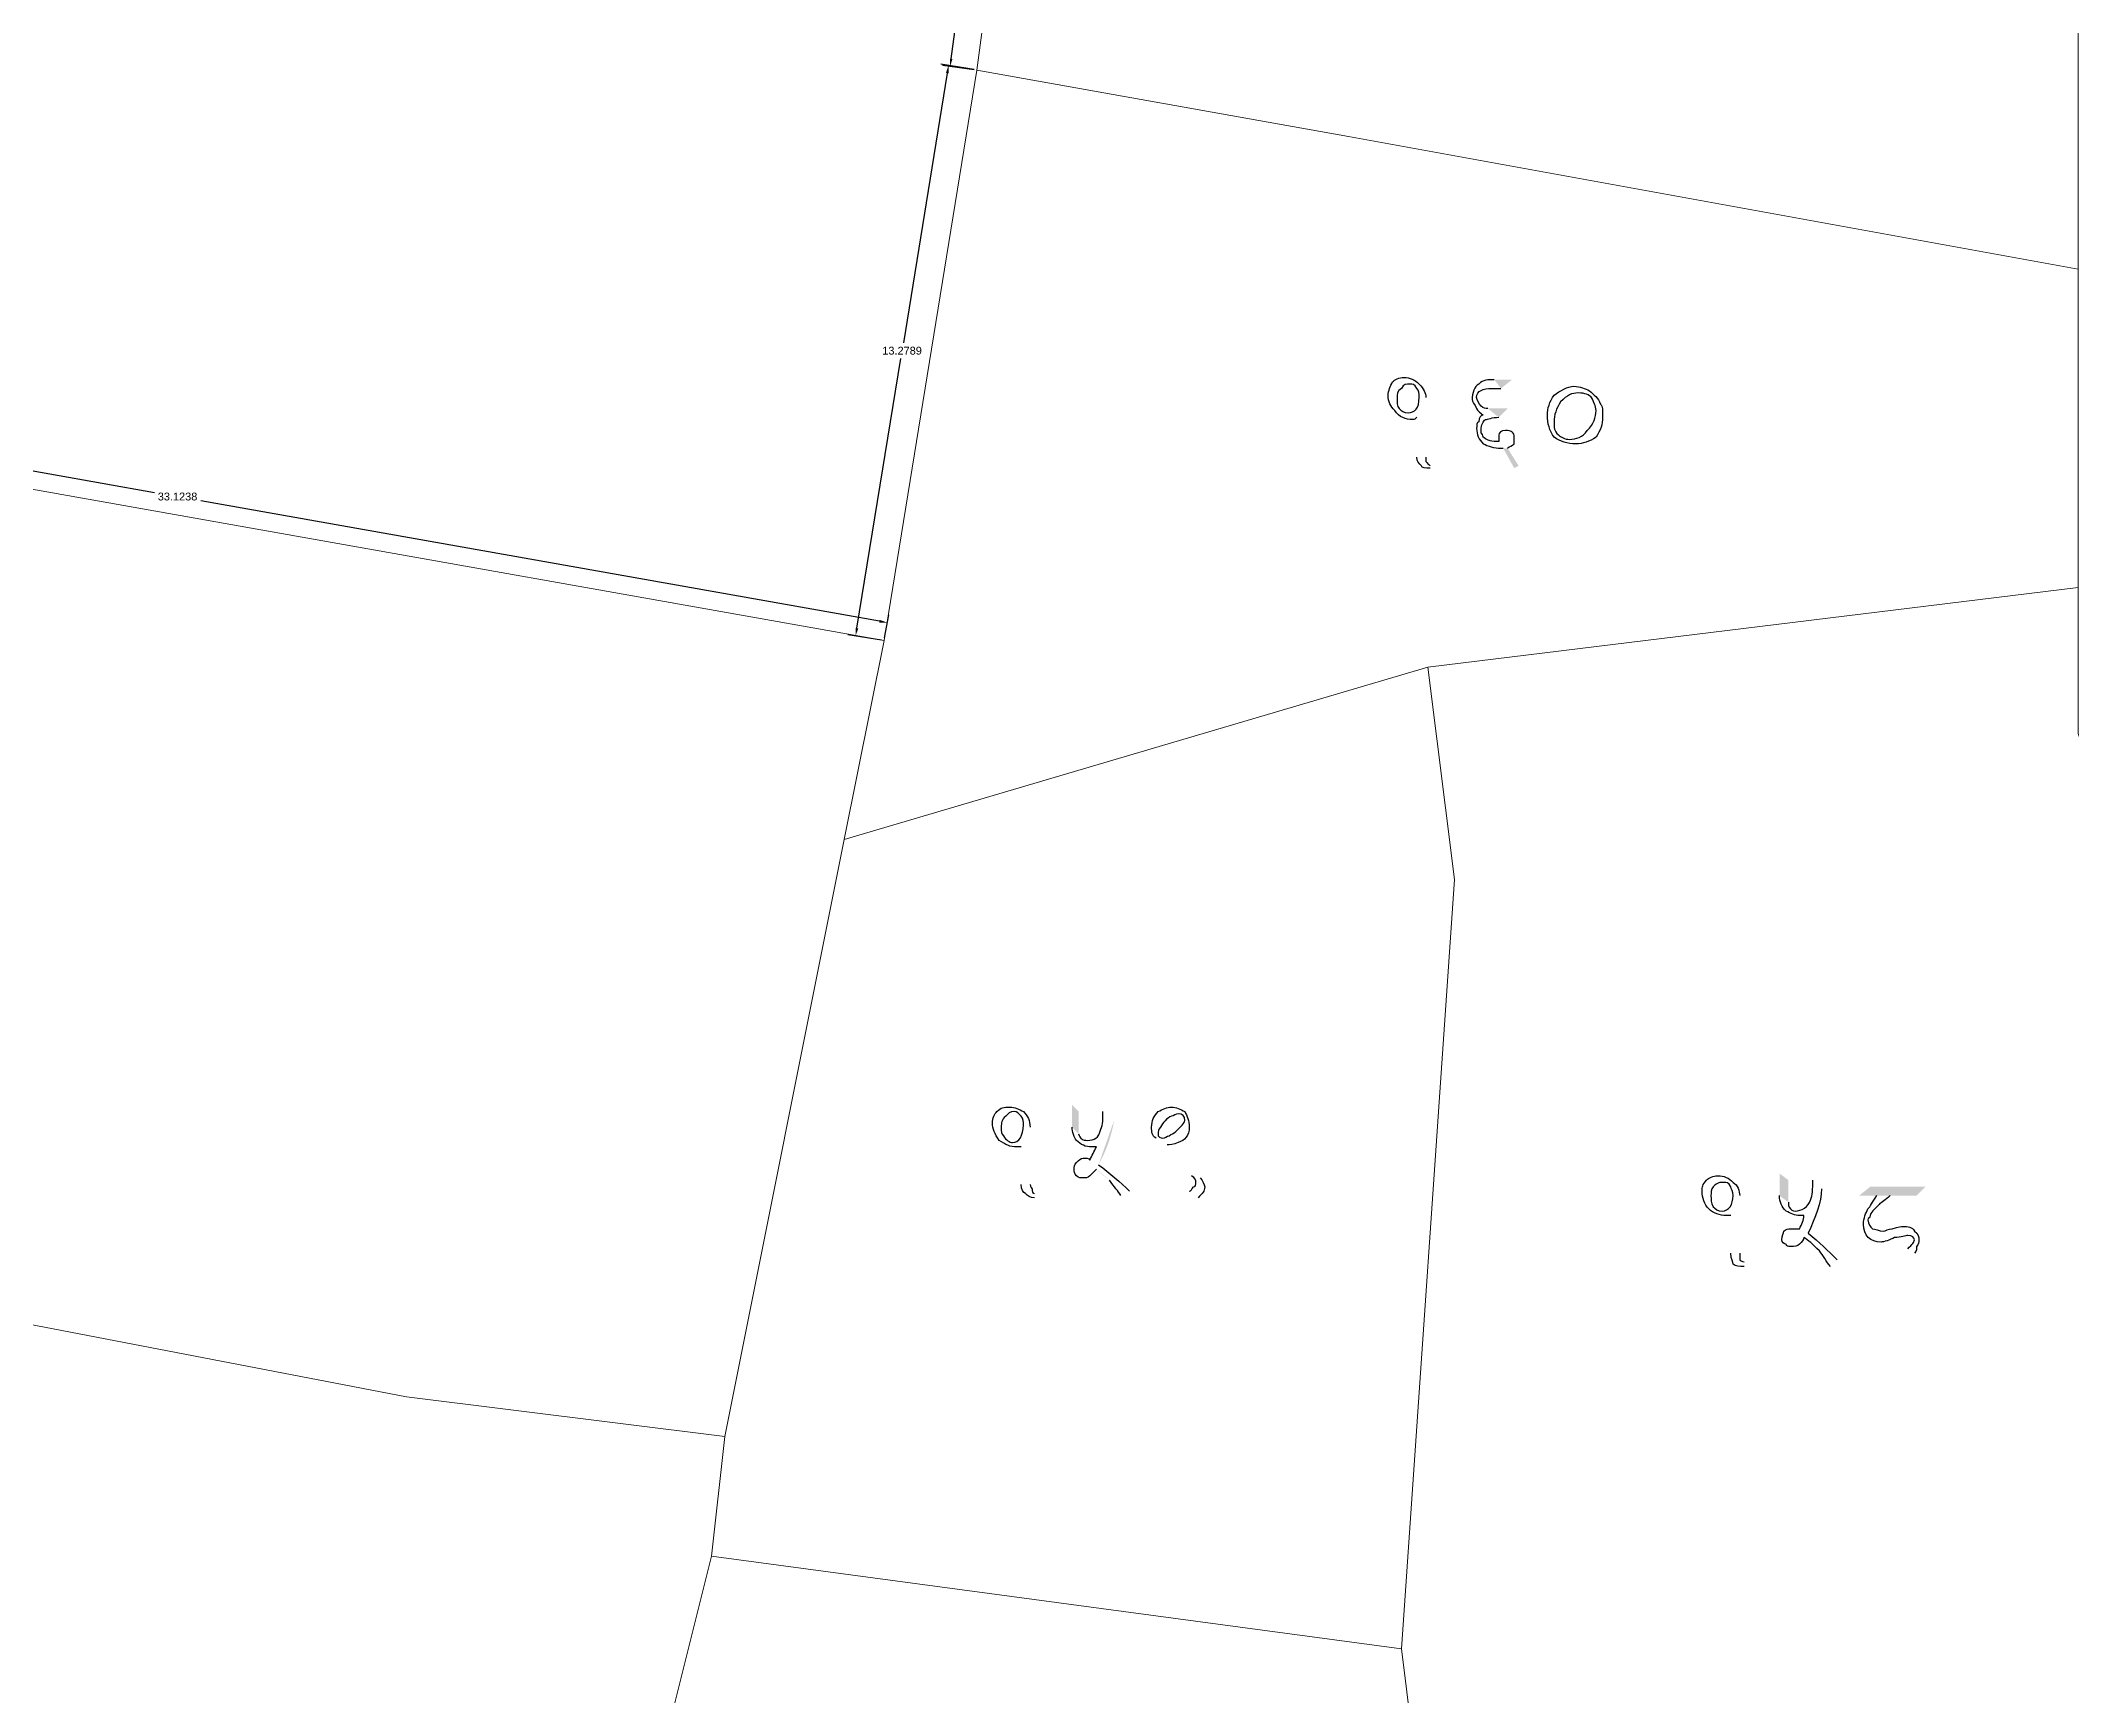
# Model space of a CAD drawing. Header units: metres. Extents: x 345912 to 349030, y 3061206 to 3061792.
# Drawn here: x 346035.41 to 346082.07, y 3061398.45 to 3061436.47 of the extents above; entities that cross this region are included whole.
import ezdxf

# ---------------------------------------------------------------- set-up
doc = ezdxf.new("R2010")
doc.units = ezdxf.units.M
doc.header["$MEASUREMENT"] = 0
doc.header["$PDMODE"] = 98
doc.header["$PDSIZE"] = 0.25
for name, color, linetype in [('Features', 5, 'Continuous'), ('PDF5_Geometry', 7, 'Continuous'), ('PDF5_Solid Fills', 7, 'Continuous')]:
    doc.layers.add(name, color=color, linetype=linetype)
doc.styles.get("Standard").update_dxf_attribs({"font": 'arial.ttf'})
doc.dimstyles.get("Standard").update_dxf_attribs({"dimtxt": 0.18, "dimasz": 0.18, "dimexe": 0.18, "dimexo": 0.0625, "dimgap": 0.09, "dimtad": 0, "dimtih": 1, "dimtoh": 1, "dimdec": 4, "dimzin": 0, "dimdsep": 46, "dimtxsty": 'Standard', "dimcen": 0.09, "dimadec": 0, "dimazin": 0, "dimtfac": 1, "dimtdec": 4, "dimtofl": 0, "dimtmove": 0, "dimatfit": 3, "dimfxl": 1, "dimtolj": 1, "dimtzin": 0, "dimarcsym": 0})

# ---------------------------------------------------------------- blocks, each defined once
blk = doc.blocks.new('*D47')
at = {"layer": 'Defpoints', "color": 0, "transparency": 16777216}
for p in [(346022.246, 3061428.888), (346022.172, 3061428.474), (346054.786, 3061422.683)]:
    blk.add_point(p, dxfattribs=at)
at = {"layer": 'Features', "color": 0, "lineweight": -2, "transparency": 16777216}
for p, q in [((346022.183, 3061428.536), (346022.277, 3061429.065)), ((346022.423, 3061428.856), (346038.019, 3061426.087)), ((346054.682, 3061423.128), (346039.086, 3061425.897)), ((346054.797, 3061422.745), (346054.891, 3061423.274))]:
    blk.add_line(p, q, dxfattribs=at)
at = {"layer": 'Features', "color": 0, "transparency": 16777216}
for points in [[(346022.428, 3061428.886), (346022.418, 3061428.827), (346022.246, 3061428.888)], [(346054.687, 3061423.158), (346054.677, 3061423.099), (346054.859, 3061423.097)]]:
    blk.add_solid(points, dxfattribs=at)
at = {"layer": 'Features', "color": 0, "transparency": 16777216, "insert": (346038.552, 3061425.992), "char_height": 0.18, "attachment_point": 5}
blk.add_mtext('\\A1;33.1238', dxfattribs=at)
blk = doc.blocks.new('*D48')
at = {"layer": 'Defpoints', "color": 0, "transparency": 16777216}
for p in [(346056.919, 3061435.79), (346054.132, 3061422.79), (346054.786, 3061422.683)]:
    blk.add_point(p, dxfattribs=at)
at = {"layer": 'Features', "color": 0, "lineweight": -2, "transparency": 16777216}
for p, q in [((346056.237, 3061435.718), (346055.229, 3061429.525)), ((346056.858, 3061435.8), (346056.088, 3061435.925)), ((346054.161, 3061422.967), (346055.169, 3061429.161)), ((346054.724, 3061422.693), (346053.955, 3061422.819))]:
    blk.add_line(p, q, dxfattribs=at)
at = {"layer": 'Features', "color": 0, "transparency": 16777216}
for points in [[(346056.207, 3061435.723), (346056.266, 3061435.714), (346056.266, 3061435.896)], [(346054.132, 3061422.972), (346054.191, 3061422.962), (346054.132, 3061422.79)]]:
    blk.add_solid(points, dxfattribs=at)
at = {"layer": 'Features', "color": 0, "transparency": 16777216, "insert": (346055.199, 3061429.343), "char_height": 0.18, "attachment_point": 5}
blk.add_mtext('\\A1;13.2789', dxfattribs=at)
blk = doc.blocks.new('*D49')
at = {"layer": 'Defpoints', "color": 0, "transparency": 16777216}
for p in [(346058.748, 3061449.506), (346056.303, 3061435.872), (346056.919, 3061435.79)]:
    blk.add_point(p, dxfattribs=at)
at = {"layer": 'Features', "color": 0, "lineweight": -2, "transparency": 16777216}
for p, q in [((346058.686, 3061449.514), (346057.953, 3061449.612)), ((346058.108, 3061449.409), (346057.242, 3061442.912)), ((346056.327, 3061436.05), (346057.193, 3061442.548)), ((346056.857, 3061435.798), (346056.125, 3061435.896))]:
    blk.add_line(p, q, dxfattribs=at)
at = {"layer": 'Features', "color": 0, "transparency": 16777216}
for points in [[(346058.078, 3061449.413), (346058.138, 3061449.405), (346058.132, 3061449.588)], [(346056.297, 3061436.054), (346056.357, 3061436.046), (346056.303, 3061435.872)]]:
    blk.add_solid(points, dxfattribs=at)
at = {"layer": 'Features', "color": 0, "transparency": 16777216, "insert": (346057.217, 3061442.73), "char_height": 0.18, "attachment_point": 5}
blk.add_mtext('\\A1;13.8374', dxfattribs=at)

msp = doc.modelspace()

# ---------------------------------------------------------------- hatches: boundary and pattern name
at = {"layer": 'PDF5_Solid Fills', "transparency": 33554559}
h = msp.add_hatch(color=256, dxfattribs=at)
h.paths.add_polyline_path([(346067.23174, 3061428.27124), (346067.23174, 3061426.89964)], flags=0)
h.paths.add_polyline_path([(346067.33334, 3061426.69644), (346067.33334, 3061426.64564)], flags=0)
h.paths.add_polyline_path([(346068.95894, 3061428.47444), (346069.21294, 3061428.67764), (346068.80654, 3061428.67764)], flags=0)
h.paths.add_polyline_path([(346069.00974, 3061427.10284), (346069.26374, 3061426.64564), (346069.36534, 3061426.69644), (346069.11134, 3061427.10284)], flags=0)
h.paths.add_polyline_path([(346068.90814, 3061427.81404), (346069.11134, 3061428.01724), (346068.65414, 3061428.01724)], flags=0)
h = msp.add_hatch(color=256, dxfattribs=at)
h.paths.add_polyline_path([(346058.13854, 3061411.50724), (346058.13854, 3061410.18644)], flags=0)
h.paths.add_polyline_path([(346058.24014, 3061409.98324), (346058.24014, 3061409.88164)], flags=0)
h.paths.add_polyline_path([(346059.81494, 3061411.86284), (346060.06894, 3061411.65964)], flags=0)
h.paths.add_polyline_path([(346059.71334, 3061410.64364, 0.08894398), (346060.06894, 3061411.65964)], flags=0)
h.paths.add_polyline_path([(346060.42454, 3061410.03404), (346060.22134, 3061409.93244)], flags=0)
h.paths.add_polyline_path([(346059.66254, 3061410.54204, 0.05142114), (346059.96734, 3061410.28804)], flags=0)
h.paths.add_polyline_path([(346059.10374, 3061411.50724), (346059.10374, 3061412.01524), (346059.25614, 3061411.86284), (346059.25614, 3061411.35484)], flags=0)
h.paths.add_polyline_path([(346061.28814, 3061411.10084), (346062.05014, 3061410.33884)], flags=0)
h.paths.add_polyline_path([(346061.99934, 3061409.88164), (346061.79614, 3061410.03404)], flags=0)
h.paths.add_polyline_path([(346061.84694, 3061410.38964), (346061.03414, 3061411.25324)], flags=0)
h = msp.add_hatch(color=256, dxfattribs=at)
h.paths.add_polyline_path([(346074.44533, 3061409.93244), (346074.44533, 3061408.61164)], flags=0)
h.paths.add_polyline_path([(346074.54693, 3061408.40844), (346074.54693, 3061408.30684)], flags=0)
h.paths.add_polyline_path([(346076.12173, 3061410.28804), (346076.32493, 3061410.08484)], flags=0)
h.paths.add_polyline_path([(346076.68053, 3061408.45924), (346076.52813, 3061408.30684)], flags=0)
h.paths.add_polyline_path([(346075.35973, 3061409.93244), (346075.35973, 3061410.44044), (346075.56293, 3061410.28804), (346075.56293, 3061409.78004)], flags=0)
h.paths.add_polyline_path([(346077.59493, 3061409.93244), (346077.18853, 3061409.93244), (346077.44253, 3061410.13564), (346078.71253, 3061410.13564), (346078.50933, 3061409.93244), (346077.89973, 3061409.93244)], flags=0)
h.paths.add_polyline_path([(346078.45853, 3061408.61164), (346078.30613, 3061408.71324)], flags=0)

# ---------------------------------------------------------------- linework, layer by layer
at = {"layer": 'PDF5_Geometry', "lineweight": 9}
for points in [[(346058.74814, 3061449.50564), (346056.91933, 3061435.78964), (346054.78574, 3061422.68324), (346022.17214, 3061428.47444), (345988.03454, 3061434.26564), (345989.55854, 3061439.44724), (345994.13054, 3061454.99204), (346005.10334, 3061450.42004), (346016.68574, 3061446.45764), (346024.91534, 3061444.01924), (346034.36414, 3061441.58084), (346039.54574, 3061445.54324), (346041.98414, 3061446.76244), (346045.03214, 3061449.81044), (346046.86094, 3061451.02964), (346049.29933, 3061451.33444), (346052.95694, 3061452.24884), (346059.66254, 3061455.60164)], [(346058.74814, 3061449.50564), (346056.91933, 3061435.78964), (346054.78574, 3061422.68324), (346022.17214, 3061428.47444), (345988.03454, 3061434.26564), (345989.55854, 3061439.44724), (345994.13054, 3061454.99204), (346005.10334, 3061450.42004), (346016.68574, 3061446.45764), (346024.91534, 3061444.01924), (346034.36414, 3061441.58084), (346039.54574, 3061445.54324), (346041.98414, 3061446.76244), (346045.03214, 3061449.81044), (346046.86094, 3061451.02964), (346049.29933, 3061451.33444), (346052.95694, 3061452.24884), (346059.66254, 3061455.60164)], [(346056.91933, 3061435.78964), (346058.74814, 3061449.50564), (346065.45373, 3061448.59123), (346066.06333, 3061448.28644), (346069.41613, 3061447.06724), (346081.30333, 3061444.32404), (346082.21773, 3061437.31364), (346082.21773, 3061431.21764), (346065.45373, 3061434.26564)], [(346056.91933, 3061435.78964), (346058.74814, 3061449.50564), (346065.45373, 3061448.59123), (346066.06333, 3061448.28644), (346069.41613, 3061447.06724), (346081.30333, 3061444.32404), (346082.21773, 3061437.31364), (346082.21773, 3061431.21764), (346065.45373, 3061434.26564)], [(346065.45373, 3061434.26564), (346082.21773, 3061431.21764), (346082.21773, 3061423.90244), (346067.28254, 3061422.07364), (346053.87134, 3061418.11123), (346054.78574, 3061422.68324), (346056.91933, 3061435.78964)], [(346065.45373, 3061434.26564), (346082.21773, 3061431.21764), (346082.21773, 3061423.90244), (346067.28254, 3061422.07364), (346053.87134, 3061418.11123), (346054.78574, 3061422.68324), (346056.91933, 3061435.78964)], [(346054.78574, 3061422.68324), (346053.87134, 3061418.11123), (346051.12814, 3061404.39524), (346043.81293, 3061405.30964), (346027.96334, 3061408.35764), (346002.96974, 3061412.32004), (345984.07214, 3061415.06324), (345983.46254, 3061419.94004), (345984.37694, 3061420.85444), (345986.81534, 3061429.69364), (345988.03454, 3061434.26564), (346022.17214, 3061428.47444)], [(346054.78574, 3061422.68324), (346053.87134, 3061418.11123), (346051.12814, 3061404.39524), (346043.81293, 3061405.30964), (346027.96334, 3061408.35764), (346002.96974, 3061412.32004), (345984.07214, 3061415.06324), (345983.46254, 3061419.94004), (345984.37694, 3061420.85444), (345986.81534, 3061429.69364), (345988.03454, 3061434.26564), (346022.17214, 3061428.47444)], [(346082.21773, 3061420.54964), (346082.52254, 3061419.63524), (346082.82734, 3061416.58724), (346083.13213, 3061414.45364), (346086.78974, 3061404.09044), (346089.83773, 3061395.25123), (346091.66653, 3061392.50804), (346084.65613, 3061387.63123), (346081.30333, 3061384.27844), (346077.34094, 3061390.98404), (346072.76895, 3061387.63123), (346069.41613, 3061387.02164), (346068.80653, 3061389.46004), (346067.28254, 3061394.64164), (346066.67294, 3061399.51844), (346067.89213, 3061417.19684), (346067.28254, 3061422.07364), (346082.21773, 3061423.90244)], [(346082.21773, 3061420.54964), (346082.52254, 3061419.63524), (346082.82734, 3061416.58724), (346083.13213, 3061414.45364), (346086.78974, 3061404.09044), (346089.83773, 3061395.25123), (346091.66653, 3061392.50804), (346084.65613, 3061387.63123), (346081.30333, 3061384.27844), (346077.34094, 3061390.98404), (346072.76895, 3061387.63123), (346069.41613, 3061387.02164), (346068.80653, 3061389.46004), (346067.28254, 3061394.64164), (346066.67294, 3061399.51844), (346067.89213, 3061417.19684), (346067.28254, 3061422.07364), (346082.21773, 3061423.90244)], [(346066.67294, 3061399.51844), (346050.82334, 3061401.65204), (346051.12814, 3061404.39524), (346053.87134, 3061418.11123), (346067.28254, 3061422.07364), (346067.89213, 3061417.19684)], [(346066.67294, 3061399.51844), (346050.82334, 3061401.65204), (346051.12814, 3061404.39524), (346053.87134, 3061418.11123), (346067.28254, 3061422.07364), (346067.89213, 3061417.19684)], [(346051.12814, 3061404.39524), (346050.82334, 3061401.65204), (346046.25134, 3061383.36403), (346042.89854, 3061385.49764), (346034.05933, 3061387.93604), (346021.56254, 3061389.46004), (346023.69614, 3061408.96724), (346027.96334, 3061408.35764), (346043.81293, 3061405.30964)], [(346051.12814, 3061404.39524), (346050.82334, 3061401.65204), (346046.25134, 3061383.36403), (346042.89854, 3061385.49764), (346034.05933, 3061387.93604), (346021.56254, 3061389.46004), (346023.69614, 3061408.96724), (346027.96334, 3061408.35764), (346043.81293, 3061405.30964)], [(346066.67294, 3061399.51844), (346067.28254, 3061394.64164), (346068.80653, 3061389.46004), (346069.41613, 3061387.02164), (346070.33053, 3061384.58324), (346069.41613, 3061381.53523), (346069.41613, 3061379.40164), (346070.02574, 3061378.18243), (346073.98814, 3061374.52485), (346073.68333, 3061368.42884), (346072.46414, 3061365.99044), (346071.24493, 3061364.16164), (346070.63534, 3061363.24724), (346066.36814, 3061363.55205), (346059.35774, 3061363.55205), (346054.78574, 3061362.94243), (346055.09054, 3061376.04884), (346053.26174, 3061377.87764), (346046.25134, 3061383.36403), (346050.82334, 3061401.65204)], [(346066.67294, 3061399.51844), (346067.28254, 3061394.64164), (346068.80653, 3061389.46004), (346069.41613, 3061387.02164), (346070.33053, 3061384.58324), (346069.41613, 3061381.53523), (346069.41613, 3061379.40164), (346070.02574, 3061378.18243), (346073.98814, 3061374.52485), (346073.68333, 3061368.42884), (346072.46414, 3061365.99044), (346071.24493, 3061364.16164), (346070.63534, 3061363.24724), (346066.36814, 3061363.55205), (346059.35774, 3061363.55205), (346054.78574, 3061362.94243), (346055.09054, 3061376.04884), (346053.26174, 3061377.87764), (346046.25134, 3061383.36403), (346050.82334, 3061401.65204)]]:
    msp.add_lwpolyline(points, close=True, dxfattribs=at)
at = {"layer": 'PDF5_Geometry', "lineweight": 25}
for points in [[(346066.36814, 3061428.32204), (346066.36814, 3061428.42364), (346066.41894, 3061428.52524), (346066.46974, 3061428.62684)], [(346066.46974, 3061428.62684), (346066.52054, 3061428.67764), (346066.62214, 3061428.72844), (346066.72374, 3061428.72844)], [(346066.87614, 3061428.57604), (346066.77454, 3061428.57604), (346066.72374, 3061428.57604), (346066.67294, 3061428.47444)], [(346066.72374, 3061428.72844), (346066.87614, 3061428.72844), (346066.97774, 3061428.67764), (346067.07934, 3061428.57604)], [(346067.02854, 3061428.47444), (346066.97774, 3061428.57604), (346066.92694, 3061428.57604), (346066.87614, 3061428.57604)], [(346067.07934, 3061428.57604), (346067.18094, 3061428.47444), (346067.23174, 3061428.37284), (346067.23174, 3061428.27124)], [(346068.45094, 3061428.57604), (346068.34934, 3061428.52524), (346068.29854, 3061428.37284), (346068.29854, 3061428.22044)], [(346068.80654, 3061428.67764), (346068.65414, 3061428.67764), (346068.55254, 3061428.67764), (346068.45094, 3061428.57604)], [(346070.17814, 3061428.32204), (346070.33054, 3061428.42364), (346070.48294, 3061428.52524), (346070.63534, 3061428.52524)], [(346070.63534, 3061428.52524), (346070.78774, 3061428.52524), (346070.88934, 3061428.47444), (346070.99094, 3061428.42364)], [(346066.52054, 3061427.96644), (346066.41894, 3061428.06804), (346066.36814, 3061428.16964), (346066.36814, 3061428.32204)], [(346066.67294, 3061428.47444), (346066.57134, 3061428.42364), (346066.57134, 3061428.32204), (346066.57134, 3061428.27124)], [(346066.57134, 3061428.27124), (346066.57134, 3061428.16964), (346066.57134, 3061428.06804), (346066.62214, 3061428.01724)], [(346066.62214, 3061428.01724), (346066.67294, 3061427.96644), (346066.72374, 3061427.91564), (346066.82534, 3061427.91564)], [(346066.82534, 3061427.91564), (346066.97774, 3061427.91564), (346067.07934, 3061428.01724), (346067.07934, 3061428.27124)], [(346067.07934, 3061428.27124), (346067.07934, 3061428.37284), (346067.07934, 3061428.42364), (346067.02854, 3061428.47444)], [(346068.29854, 3061428.22044), (346068.29854, 3061428.16964), (346068.34934, 3061428.11884), (346068.40014, 3061428.01724)], [(346068.40014, 3061428.27124), (346068.40014, 3061428.42364), (346068.55254, 3061428.47444), (346068.75574, 3061428.47444)], [(346068.50174, 3061428.06804), (346068.45094, 3061428.11884), (346068.40014, 3061428.22044), (346068.40014, 3061428.27124)], [(346068.40014, 3061428.01724), (346068.40014, 3061427.96644), (346068.50174, 3061427.91564), (346068.55254, 3061427.86484)], [(346068.65414, 3061428.01724), (346068.60334, 3061428.01724), (346068.55254, 3061428.01724), (346068.50174, 3061428.06804)], [(346068.75574, 3061428.47444), (346068.80654, 3061428.47444), (346068.85734, 3061428.47444), (346068.90814, 3061428.47444)], [(346068.90814, 3061428.47444), (346068.90814, 3061428.47444), (346068.95894, 3061428.47444), (346068.95894, 3061428.47444)], [(346070.02574, 3061427.86484), (346070.02574, 3061428.01724), (346070.07654, 3061428.16964), (346070.17814, 3061428.32204)], [(346070.33054, 3061428.16964), (346070.22894, 3061428.01724), (346070.17814, 3061427.86484), (346070.17814, 3061427.71244)], [(346070.73694, 3061428.37284), (346070.58454, 3061428.37284), (346070.48294, 3061428.32204), (346070.33054, 3061428.16964)], [(346071.04174, 3061428.27124), (346070.99094, 3061428.32204), (346070.88934, 3061428.37284), (346070.73694, 3061428.37284)], [(346070.99094, 3061428.42364), (346071.09254, 3061428.32204), (346071.19414, 3061428.27124), (346071.24494, 3061428.11884)], [(346071.14334, 3061427.96644), (346071.14334, 3061428.06804), (346071.09254, 3061428.16964), (346071.04174, 3061428.27124)], [(346071.24494, 3061428.11884), (346071.29574, 3061428.06804), (346071.29574, 3061427.96644), (346071.29574, 3061427.81404)], [(346066.92694, 3061427.76324), (346066.77454, 3061427.76324), (346066.62214, 3061427.81404), (346066.52054, 3061427.96644)], [(346067.02854, 3061427.81404), (346066.97774, 3061427.76324), (346066.97774, 3061427.76324), (346066.92694, 3061427.76324)], [(346068.45094, 3061427.71244), (346068.40014, 3061427.71244), (346068.40014, 3061427.61084), (346068.40014, 3061427.56004)], [(346068.40014, 3061427.56004), (346068.40014, 3061427.40764), (346068.45094, 3061427.30604), (346068.55254, 3061427.20444)], [(346068.55254, 3061427.86484), (346068.50174, 3061427.86484), (346068.45094, 3061427.81404), (346068.45094, 3061427.71244)], [(346068.50174, 3061427.50924), (346068.50174, 3061427.66164), (346068.55254, 3061427.71244), (346068.60334, 3061427.76324)], [(346068.60334, 3061427.76324), (346068.65414, 3061427.76324), (346068.75574, 3061427.81404), (346068.90814, 3061427.81404)], [(346070.17814, 3061427.35684), (346070.07654, 3061427.50924), (346070.02574, 3061427.66164), (346070.02574, 3061427.86484)], [(346070.17814, 3061427.71244), (346070.17814, 3061427.56004), (346070.17814, 3061427.50924), (346070.27974, 3061427.40764)], [(346070.94014, 3061427.50924), (346071.09254, 3061427.66164), (346071.14334, 3061427.81404), (346071.14334, 3061427.96644)], [(346071.29574, 3061427.81404), (346071.29574, 3061427.66164), (346071.24494, 3061427.50924), (346071.14334, 3061427.35684)], [(346068.50174, 3061427.45844), (346068.50174, 3061427.50924), (346068.50174, 3061427.50924), (346068.50174, 3061427.50924)], [(346068.55254, 3061427.35684), (346068.55254, 3061427.35684), (346068.55254, 3061427.40764), (346068.50174, 3061427.45844)], [(346068.85734, 3061427.25524), (346068.70494, 3061427.25524), (346068.60334, 3061427.30604), (346068.55254, 3061427.35684)], [(346068.55254, 3061427.20444), (346068.65414, 3061427.15364), (346068.80654, 3061427.10284), (346068.95894, 3061427.10284)], [(346068.90814, 3061427.25524), (346068.90814, 3061427.25524), (346068.90814, 3061427.25524), (346068.85734, 3061427.25524)], [(346069.06054, 3061427.50924), (346068.95894, 3061427.50924), (346068.90814, 3061427.45844), (346068.90814, 3061427.40764)], [(346068.90814, 3061427.40764), (346068.90814, 3061427.35684), (346068.90814, 3061427.35684), (346068.90814, 3061427.35684)], [(346068.90814, 3061427.35684), (346068.90814, 3061427.35684), (346068.90814, 3061427.30604), (346068.90814, 3061427.30604)], [(346068.90814, 3061427.30604), (346068.90814, 3061427.30604), (346068.90814, 3061427.25524), (346068.90814, 3061427.25524)], [(346068.95894, 3061427.10284), (346068.95894, 3061427.10284), (346069.00974, 3061427.10284), (346069.00974, 3061427.10284)], [(346069.26374, 3061427.35684), (346069.26374, 3061427.45844), (346069.21294, 3061427.50924), (346069.06054, 3061427.50924)], [(346069.11134, 3061427.10284), (346069.16214, 3061427.15364), (346069.21294, 3061427.15364), (346069.26374, 3061427.20444)], [(346069.26374, 3061427.20444), (346069.26374, 3061427.20444), (346069.26374, 3061427.25524), (346069.26374, 3061427.35684)], [(346070.68614, 3061427.20444), (346070.48294, 3061427.20444), (346070.33054, 3061427.25524), (346070.17814, 3061427.35684)], [(346070.27974, 3061427.40764), (346070.33054, 3061427.35684), (346070.43214, 3061427.30604), (346070.53374, 3061427.30604)], [(346070.53374, 3061427.30604), (346070.68614, 3061427.30604), (346070.83854, 3061427.35684), (346070.94014, 3061427.50924)], [(346071.14334, 3061427.35684), (346070.99094, 3061427.25524), (346070.83854, 3061427.20444), (346070.68614, 3061427.20444)], [(346067.13014, 3061426.69644), (346067.07934, 3061426.74724), (346067.02854, 3061426.79804), (346067.02854, 3061426.89964)], [(346067.33334, 3061426.64564), (346067.23174, 3061426.64564), (346067.13014, 3061426.64564), (346067.13014, 3061426.69644)], [(346067.23174, 3061426.89964), (346067.23174, 3061426.84884), (346067.23174, 3061426.79804), (346067.23174, 3061426.79804)], [(346067.23174, 3061426.79804), (346067.28254, 3061426.74724), (346067.28254, 3061426.74724), (346067.33334, 3061426.69644)], [(346057.27494, 3061411.60884), (346057.27494, 3061411.71044), (346057.32574, 3061411.81204), (346057.37654, 3061411.86284)], [(346057.37654, 3061411.86284), (346057.47814, 3061411.96444), (346057.52894, 3061411.96444), (346057.68134, 3061411.96444)], [(346057.57974, 3061411.76124), (346057.47814, 3061411.65964), (346057.47814, 3061411.60884), (346057.47814, 3061411.50724)], [(346057.78294, 3061411.86284), (346057.68134, 3061411.86284), (346057.63054, 3061411.81204), (346057.57974, 3061411.76124)], [(346057.68134, 3061411.96444), (346057.78294, 3061411.96444), (346057.88454, 3061411.91364), (346057.98614, 3061411.86284)], [(346057.93534, 3061411.76124), (346057.88454, 3061411.81204), (346057.83374, 3061411.86284), (346057.78294, 3061411.86284)], [(346057.98614, 3061411.55804), (346057.98614, 3061411.60884), (346057.98614, 3061411.71044), (346057.93534, 3061411.76124)], [(346057.98614, 3061411.86284), (346058.08774, 3061411.76124), (346058.13854, 3061411.65964), (346058.13854, 3061411.50724)], [(346059.76414, 3061411.45644), (346059.81494, 3061411.55804), (346059.81494, 3061411.71044), (346059.81494, 3061411.86284)], [(346060.93254, 3061411.50724), (346060.93254, 3061411.65964), (346060.98334, 3061411.76124), (346061.08494, 3061411.86284)], [(346061.08494, 3061411.86284), (346061.18654, 3061411.91364), (346061.28814, 3061411.96444), (346061.38974, 3061411.96444)], [(346061.38974, 3061411.76124), (346061.28814, 3061411.71044), (346061.18654, 3061411.60884), (346061.13574, 3061411.50724)], [(346061.38974, 3061411.96444), (346061.49134, 3061411.96444), (346061.59294, 3061411.91364), (346061.69454, 3061411.86284)], [(346061.54214, 3061411.81204), (346061.49134, 3061411.81204), (346061.44054, 3061411.76124), (346061.38974, 3061411.76124)], [(346061.69454, 3061411.65964), (346061.69454, 3061411.76124), (346061.64374, 3061411.81204), (346061.54214, 3061411.81204)], [(346061.69454, 3061411.86284), (346061.74534, 3061411.76124), (346061.79614, 3061411.65964), (346061.79614, 3061411.50724)], [(346057.42734, 3061411.20244), (346057.32574, 3061411.35484), (346057.27494, 3061411.45644), (346057.27494, 3061411.60884)], [(346057.47814, 3061411.50724), (346057.47814, 3061411.40564), (346057.47814, 3061411.35484), (346057.52894, 3061411.30404)], [(346057.52894, 3061411.30404), (346057.57974, 3061411.20244), (346057.68134, 3061411.15164), (346057.73214, 3061411.15164)], [(346057.73214, 3061411.15164), (346057.88454, 3061411.15164), (346057.98614, 3061411.30404), (346057.98614, 3061411.55804)], [(346059.20534, 3061411.20244), (346059.15454, 3061411.25324), (346059.10374, 3061411.40564), (346059.10374, 3061411.50724)], [(346059.25614, 3061411.35484), (346059.25614, 3061411.30404), (346059.30694, 3061411.25324), (346059.30694, 3061411.25324)], [(346059.30694, 3061411.25324), (346059.35774, 3061411.20244), (346059.40854, 3061411.20244), (346059.45934, 3061411.20244)], [(346059.45934, 3061411.20244), (346059.61174, 3061411.20244), (346059.71334, 3061411.25324), (346059.76414, 3061411.45644)], [(346061.03414, 3061411.25324), (346060.93254, 3061411.30404), (346060.93254, 3061411.40564), (346060.93254, 3061411.50724)], [(346061.13574, 3061411.50724), (346061.08494, 3061411.45644), (346061.08494, 3061411.40564), (346061.08494, 3061411.35484)], [(346061.08494, 3061411.35484), (346061.08494, 3061411.35484), (346061.08494, 3061411.30404), (346061.08494, 3061411.30404)], [(346061.08494, 3061411.30404), (346061.08494, 3061411.30404), (346061.13574, 3061411.25324), (346061.18654, 3061411.25324)], [(346061.18654, 3061411.25324), (346061.23734, 3061411.25324), (346061.28814, 3061411.30404), (346061.33894, 3061411.30404)], [(346061.33894, 3061411.30404), (346061.38974, 3061411.35484), (346061.44054, 3061411.35484), (346061.49134, 3061411.40564)], [(346061.49134, 3061411.40564), (346061.59294, 3061411.50724), (346061.69454, 3061411.60884), (346061.69454, 3061411.65964)], [(346061.79614, 3061411.50724), (346061.79614, 3061411.30404), (346061.69454, 3061411.20244), (346061.54214, 3061411.15164)], [(346057.83374, 3061411.05004), (346057.68134, 3061411.05004), (346057.57974, 3061411.10084), (346057.42734, 3061411.20244)], [(346057.93534, 3061411.05004), (346057.93534, 3061411.05004), (346057.88454, 3061411.05004), (346057.83374, 3061411.05004)], [(346059.56094, 3061411.05004), (346059.40854, 3061411.05004), (346059.30694, 3061411.10084), (346059.20534, 3061411.20244)], [(346059.20534, 3061410.69444), (346059.25614, 3061410.74524), (346059.30694, 3061410.79604), (346059.35774, 3061410.79604)], [(346059.35774, 3061410.79604), (346059.40854, 3061410.79604), (346059.51014, 3061410.79604), (346059.51014, 3061410.74524)], [(346059.51014, 3061410.74524), (346059.56094, 3061410.84684), (346059.61174, 3061410.94844), (346059.66254, 3061411.05004)], [(346059.66254, 3061411.05004), (346059.61174, 3061411.05004), (346059.56094, 3061411.05004), (346059.56094, 3061411.05004)], [(346061.54214, 3061411.15164), (346061.44054, 3061411.10084), (346061.33894, 3061411.10084), (346061.28814, 3061411.10084)], [(346059.15454, 3061410.54204), (346059.15454, 3061410.59284), (346059.15454, 3061410.64364), (346059.20534, 3061410.69444)], [(346059.20534, 3061410.38964), (346059.15454, 3061410.44044), (346059.15454, 3061410.49124), (346059.15454, 3061410.54204)], [(346059.35774, 3061410.33884), (346059.30694, 3061410.33884), (346059.25614, 3061410.33884), (346059.20534, 3061410.38964)], [(346059.51014, 3061410.38964), (346059.45934, 3061410.33884), (346059.40854, 3061410.33884), (346059.35774, 3061410.33884)], [(346059.66254, 3061410.54204), (346059.61174, 3061410.49124), (346059.56094, 3061410.44044), (346059.51014, 3061410.38964)], [(346059.71334, 3061410.64364), (346059.96734, 3061410.44044), (346060.22134, 3061410.23724), (346060.42454, 3061410.03404)], [(346060.22134, 3061409.93244), (346060.17054, 3061410.03404), (346060.06894, 3061410.13564), (346059.96734, 3061410.28804)], [(346061.94854, 3061410.23724), (346061.94854, 3061410.28804), (346061.94854, 3061410.33884), (346061.84694, 3061410.38964)], [(346062.05014, 3061410.33884), (346062.10094, 3061410.28804), (346062.15174, 3061410.18644), (346062.15174, 3061410.13564)], [(346073.58173, 3061410.03404), (346073.58173, 3061410.13564), (346073.58173, 3061410.18644), (346073.68333, 3061410.28804)], [(346073.68333, 3061410.28804), (346073.73413, 3061410.33884), (346073.83573, 3061410.38964), (346073.93733, 3061410.38964)], [(346073.93733, 3061410.38964), (346074.08973, 3061410.38964), (346074.19133, 3061410.33884), (346074.29293, 3061410.23724)], [(346076.07093, 3061409.83084), (346076.12173, 3061409.93244), (346076.12173, 3061410.08484), (346076.12173, 3061410.28804)], [(346058.03694, 3061409.98324), (346057.98614, 3061409.98324), (346057.93534, 3061410.08484), (346057.93534, 3061410.18644)], [(346058.24014, 3061409.88164), (346058.13854, 3061409.88164), (346058.08774, 3061409.93244), (346058.03694, 3061409.98324)], [(346058.13854, 3061410.18644), (346058.13854, 3061410.13564), (346058.18934, 3061410.08484), (346058.18934, 3061410.08484)], [(346058.18934, 3061410.08484), (346058.18934, 3061410.03404), (346058.18934, 3061409.98324), (346058.24014, 3061409.98324)], [(346061.79614, 3061410.03404), (346061.84694, 3061410.03404), (346061.84694, 3061410.08484), (346061.89774, 3061410.13564)], [(346061.89774, 3061410.13564), (346061.94854, 3061410.13564), (346061.94854, 3061410.18644), (346061.94854, 3061410.23724)], [(346062.15174, 3061410.13564), (346062.15174, 3061410.03404), (346062.10094, 3061409.98324), (346061.99934, 3061409.88164)], [(346073.73413, 3061409.62764), (346073.63253, 3061409.72924), (346073.58173, 3061409.88164), (346073.58173, 3061410.03404)], [(346073.83573, 3061410.13564), (346073.78493, 3061410.08484), (346073.78493, 3061409.98324), (346073.78493, 3061409.93244)], [(346073.78493, 3061409.93244), (346073.78493, 3061409.83084), (346073.78493, 3061409.78004), (346073.83573, 3061409.67844)], [(346074.08973, 3061410.23724), (346073.98813, 3061410.23724), (346073.93733, 3061410.23724), (346073.83573, 3061410.13564)], [(346074.03893, 3061409.57684), (346074.19133, 3061409.57684), (346074.29293, 3061409.72924), (346074.29293, 3061409.93244)], [(346074.24213, 3061410.13564), (346074.19133, 3061410.23724), (346074.14053, 3061410.23724), (346074.08973, 3061410.23724)], [(346074.29293, 3061409.93244), (346074.29293, 3061410.03404), (346074.24213, 3061410.08484), (346074.24213, 3061410.13564)], [(346074.29293, 3061410.23724), (346074.39453, 3061410.18644), (346074.44533, 3061410.03404), (346074.44533, 3061409.93244)], [(346075.51213, 3061409.57684), (346075.41053, 3061409.67844), (346075.35973, 3061409.78004), (346075.35973, 3061409.93244)], [(346075.71533, 3061409.57684), (346075.86773, 3061409.57684), (346076.02013, 3061409.67844), (346076.07093, 3061409.83084)], [(346076.32493, 3061410.08484), (346076.32493, 3061409.78004), (346076.17253, 3061409.42444), (346076.02013, 3061409.06884)], [(346077.39173, 3061409.62764), (346077.44253, 3061409.67844), (346077.49333, 3061409.78004), (346077.59493, 3061409.93244)], [(346077.89973, 3061409.93244), (346077.79813, 3061409.83084), (346077.69653, 3061409.78004), (346077.64573, 3061409.72924)], [(346074.14053, 3061409.47524), (346073.98813, 3061409.47524), (346073.83573, 3061409.52604), (346073.73413, 3061409.62764)], [(346073.83573, 3061409.67844), (346073.88653, 3061409.62764), (346073.93733, 3061409.57684), (346074.03893, 3061409.57684)], [(346074.24213, 3061409.47524), (346074.19133, 3061409.47524), (346074.14053, 3061409.47524), (346074.14053, 3061409.47524)], [(346075.81693, 3061409.47524), (346075.71533, 3061409.47524), (346075.61373, 3061409.52604), (346075.51213, 3061409.57684)], [(346075.56293, 3061409.78004), (346075.56293, 3061409.72924), (346075.56293, 3061409.67844), (346075.61373, 3061409.62764)], [(346075.61373, 3061409.62764), (346075.61373, 3061409.62764), (346075.66453, 3061409.57684), (346075.71533, 3061409.57684)], [(346075.81693, 3061409.17044), (346075.86773, 3061409.27204), (346075.91853, 3061409.37364), (346075.91853, 3061409.47524)], [(346075.91853, 3061409.47524), (346075.91853, 3061409.47524), (346075.86773, 3061409.47524), (346075.81693, 3061409.47524)], [(346077.29013, 3061409.27204), (346077.29013, 3061409.42444), (346077.34093, 3061409.52604), (346077.39173, 3061409.62764)], [(346077.44253, 3061409.47524), (346077.44253, 3061409.42444), (346077.39173, 3061409.42444), (346077.39173, 3061409.37364)], [(346077.39173, 3061409.37364), (346077.39173, 3061409.27204), (346077.44253, 3061409.22124), (346077.49333, 3061409.17044)], [(346077.64573, 3061409.72924), (346077.54413, 3061409.62764), (346077.44253, 3061409.52604), (346077.44253, 3061409.47524)], [(346075.41053, 3061408.91644), (346075.41053, 3061409.01804), (346075.46133, 3061409.06884), (346075.46133, 3061409.11964)], [(346075.51213, 3061408.81484), (346075.46133, 3061408.81484), (346075.41053, 3061408.86564), (346075.41053, 3061408.91644)], [(346075.46133, 3061409.11964), (346075.51213, 3061409.17044), (346075.56293, 3061409.17044), (346075.61373, 3061409.17044)], [(346075.61373, 3061409.17044), (346075.71533, 3061409.17044), (346075.76613, 3061409.17044), (346075.81693, 3061409.17044)], [(346075.91853, 3061408.96724), (346075.91853, 3061408.91644), (346075.86773, 3061408.86564), (346075.81693, 3061408.81484)], [(346076.27413, 3061408.66244), (346076.12173, 3061408.81484), (346076.02013, 3061408.91644), (346075.91853, 3061408.96724)], [(346076.02013, 3061409.06884), (346076.27413, 3061408.86564), (346076.47733, 3061408.66244), (346076.68053, 3061408.45924)], [(346077.69653, 3061408.86564), (346077.44253, 3061408.86564), (346077.29013, 3061409.01804), (346077.29013, 3061409.27204)], [(346077.49333, 3061409.17044), (346077.54413, 3061409.17044), (346077.64573, 3061409.11964), (346077.74733, 3061409.11964)], [(346078.00133, 3061408.96724), (346077.89973, 3061408.91644), (346077.74733, 3061408.86564), (346077.69653, 3061408.86564)], [(346077.74733, 3061409.11964), (346077.79813, 3061409.11964), (346077.84893, 3061409.17044), (346077.95053, 3061409.17044)], [(346077.95053, 3061409.17044), (346078.10293, 3061409.22124), (346078.15373, 3061409.22124), (346078.20453, 3061409.22124)], [(346078.30613, 3061409.01804), (346078.25533, 3061409.01804), (346078.15373, 3061408.96724), (346078.00133, 3061408.96724)], [(346078.20453, 3061409.22124), (346078.30613, 3061409.22124), (346078.40773, 3061409.22124), (346078.45853, 3061409.11964)], [(346078.45853, 3061408.91644), (346078.45853, 3061408.96724), (346078.40773, 3061409.01804), (346078.30613, 3061409.01804)], [(346078.30613, 3061408.71324), (346078.40773, 3061408.81484), (346078.45853, 3061408.86564), (346078.45853, 3061408.91644)], [(346078.45853, 3061409.11964), (346078.56013, 3061409.06884), (346078.56013, 3061408.96724), (346078.56013, 3061408.91644)], [(346078.56013, 3061408.91644), (346078.56013, 3061408.86564), (346078.56013, 3061408.81484), (346078.50933, 3061408.76404)], [(346074.29293, 3061408.35764), (346074.29293, 3061408.40844), (346074.24213, 3061408.45924), (346074.24213, 3061408.61164)], [(346074.44533, 3061408.61164), (346074.44533, 3061408.51004), (346074.44533, 3061408.51004), (346074.44533, 3061408.45924)], [(346074.44533, 3061408.45924), (346074.44533, 3061408.45924), (346074.49613, 3061408.40844), (346074.54693, 3061408.40844)], [(346075.61373, 3061408.76404), (346075.56293, 3061408.76404), (346075.51213, 3061408.76404), (346075.51213, 3061408.81484)], [(346075.81693, 3061408.81484), (346075.76613, 3061408.76404), (346075.71533, 3061408.76404), (346075.61373, 3061408.76404)], [(346076.52813, 3061408.30684), (346076.42653, 3061408.40844), (346076.37573, 3061408.56084), (346076.27413, 3061408.66244)], [(346078.50933, 3061408.76404), (346078.50933, 3061408.71324), (346078.50933, 3061408.66244), (346078.45853, 3061408.61164)], [(346074.54693, 3061408.30684), (346074.44533, 3061408.30684), (346074.34373, 3061408.30684), (346074.29293, 3061408.35764)]]:
    msp.add_open_spline(points, degree=3, dxfattribs=at)

# ---------------------------------------------------------------- dimensions: what is measured, and where the dimension line sits
at = {"layer": 'Features'}
for p1, p2, distance, picture, middle in [((346058.74814, 3061449.50564), (346056.91933, 3061435.78964), -0.62179, '*D49', (346057.2174, 3061442.72982)), ((346056.91933, 3061435.78964), (346054.78574, 3061422.68324), -0.66215, '*D48', (346055.19899, 3061429.34283)), ((346054.78574, 3061422.68324), (346022.17214, 3061428.47444), -0.41983, '*D47', (346038.55234, 3061425.9922))]:
    dim = msp.add_aligned_dim(p1=p1, p2=p2, distance=distance, dimstyle='Standard', dxfattribs=at)
    dim.commit()
    dim.dimension.update_dxf_attribs({"geometry": picture, "text_midpoint": middle})

doc.saveas('drawing.dxf')
